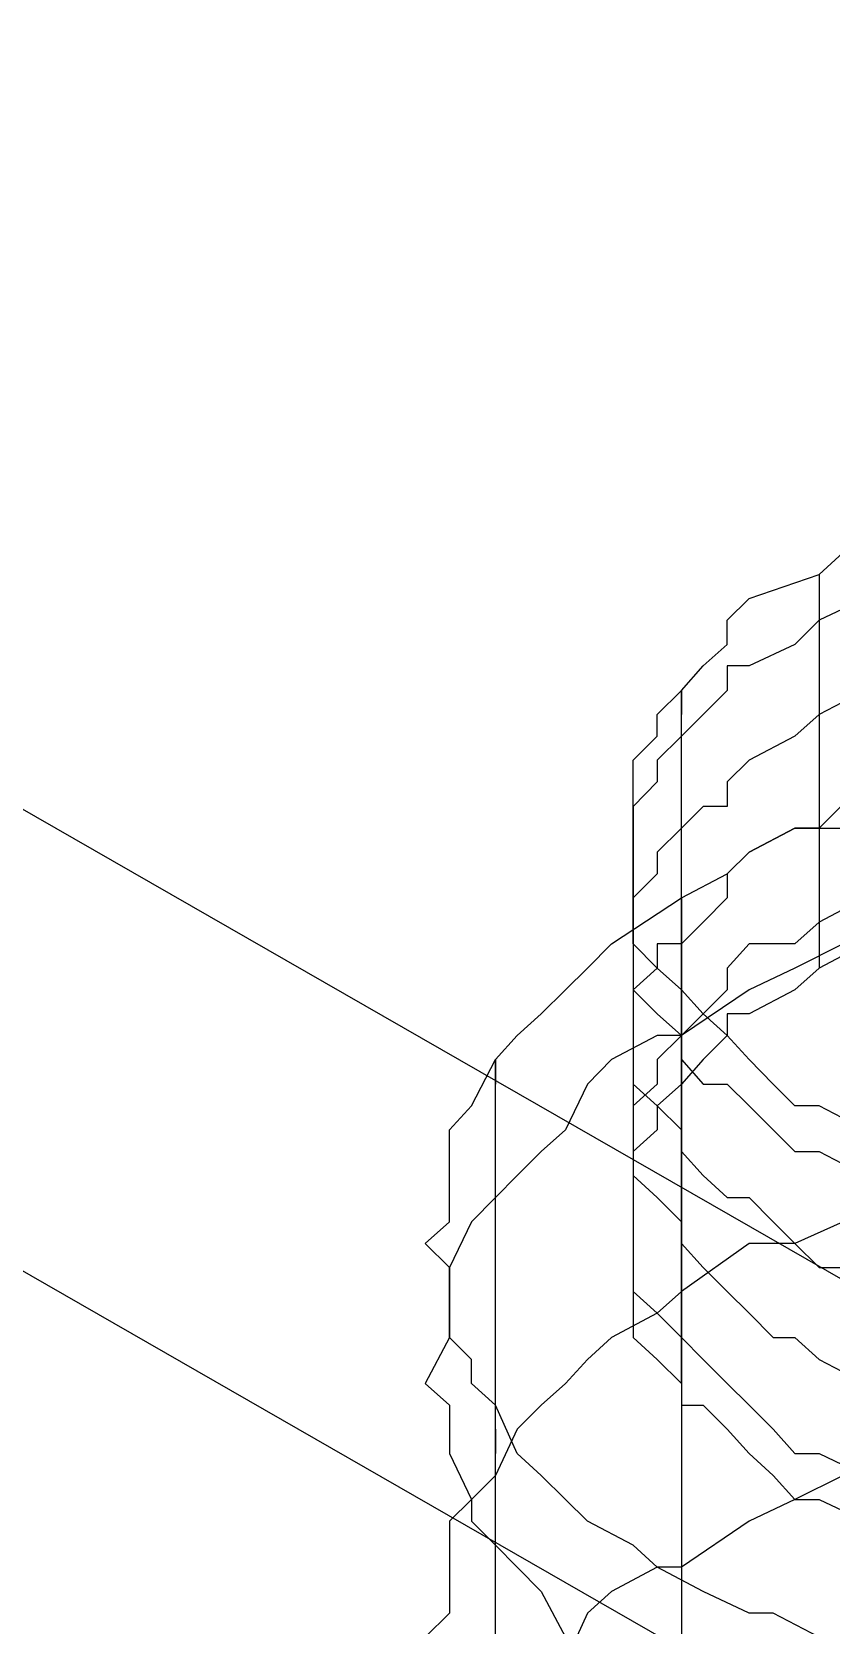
# Model space of a CAD drawing. Header units: millimetres. Extents: x 0 to 2112, y 8 to 1252.
# Drawn here: x 395.7 to 404.82, y 865.66 to 883.83 of the extents above; entities that cross this region are included whole.
import ezdxf

# ---------------------------------------------------------------- set-up
doc = ezdxf.new("R2010")
doc.units = ezdxf.units.MM
doc.layers.get('0').update_dxf_attribs({"linetype": 'CONTINUOUS'})

msp = doc.modelspace()

# ---------------------------------------------------------------- linework, layer by layer
at = {"color": 9}
for p, q in [((410.221, 866.567), (367.986, 890.813)), ((410.221, 866.567), (367.986, 890.813)), ((410.221, 861.303), (367.986, 885.55)), ((410.221, 861.303), (367.986, 885.55)), ((404.682, 877.641), (404.957, 877.891)), ((404.682, 877.641), (404.957, 877.891)), ((403.885, 877.365), (404.682, 877.641)), ((403.885, 877.365), (404.682, 877.641)), ((404.682, 877.641), (404.682, 873.15)), ((404.682, 877.641), (404.682, 873.15)), ((403.634, 877.118), (403.885, 877.365)), ((403.634, 877.118), (403.885, 877.365)), ((405.208, 877.365), (404.682, 877.118)), ((403.634, 876.843), (403.634, 877.118)), ((403.634, 876.843), (403.634, 877.118)), ((404.682, 877.118), (404.407, 876.843)), ((404.682, 877.118), (404.682, 876.843)), ((403.359, 876.596), (403.634, 876.843)), ((403.359, 876.596), (403.634, 876.843)), ((404.407, 876.843), (403.885, 876.596)), ((403.112, 876.318), (403.359, 876.596)), ((403.112, 876.318), (403.359, 876.596)), ((403.885, 876.596), (403.634, 876.596)), ((403.634, 876.596), (403.634, 876.318)), ((402.837, 876.042), (403.112, 876.318)), ((402.837, 876.042), (403.112, 876.318)), ((403.112, 871.827), (403.112, 876.318)), ((403.112, 876.318), (403.112, 876.042)), ((403.634, 876.318), (403.359, 876.042)), ((405.208, 876.318), (404.682, 876.042)), ((402.837, 875.796), (402.837, 876.042)), ((402.837, 875.796), (402.837, 876.042)), ((403.359, 876.042), (403.112, 875.796)), ((404.682, 876.042), (404.407, 875.796)), ((404.682, 876.042), (404.682, 875.796)), ((402.562, 875.52), (402.837, 875.796)), ((402.562, 875.52), (402.837, 875.796)), ((403.112, 875.796), (402.837, 875.52)), ((404.407, 875.796), (403.885, 875.52)), ((402.562, 875.273), (402.562, 875.52)), ((402.562, 875.273), (402.562, 875.52)), ((402.837, 875.52), (402.837, 875.273)), ((403.885, 875.52), (403.634, 875.273)), ((402.837, 875.273), (402.562, 874.995)), ((402.562, 874.995), (402.562, 875.273)), ((402.562, 874.995), (402.562, 875.273)), ((403.634, 875.273), (403.634, 874.995)), ((405.208, 875.273), (404.682, 874.748)), ((402.562, 874.995), (402.562, 874.748)), ((402.562, 874.748), (402.562, 874.995)), ((402.562, 874.748), (402.562, 874.995)), ((403.359, 874.995), (403.112, 874.748)), ((403.634, 874.995), (403.359, 874.995)), ((402.562, 874.748), (402.562, 874.473)), ((402.562, 874.473), (402.562, 874.748)), ((402.562, 874.473), (402.562, 874.748)), ((403.112, 874.748), (402.837, 874.473)), ((403.885, 874.473), (404.407, 874.748)), ((403.885, 874.473), (404.407, 874.748)), ((404.407, 874.748), (403.885, 874.473)), ((404.407, 874.748), (404.957, 874.748)), ((404.407, 874.748), (404.957, 874.748)), ((404.682, 874.748), (404.407, 874.748)), ((404.682, 874.748), (404.682, 874.473)), ((402.562, 874.473), (402.562, 874.226)), ((402.562, 874.226), (402.562, 874.473)), ((402.562, 874.226), (402.562, 874.473)), ((402.837, 874.473), (402.837, 874.226)), ((403.634, 874.226), (403.885, 874.473)), ((403.634, 874.226), (403.885, 874.473)), ((403.885, 874.473), (403.634, 874.226)), ((402.837, 874.226), (402.562, 873.951)), ((402.562, 874.226), (402.562, 873.951)), ((402.562, 873.951), (402.562, 874.226)), ((402.562, 873.951), (402.562, 874.226)), ((403.112, 873.951), (403.634, 874.226)), ((403.112, 873.951), (403.634, 874.226)), ((403.634, 874.226), (403.634, 873.951)), ((402.315, 873.428), (403.112, 873.951)), ((402.315, 873.428), (403.112, 873.951)), ((402.562, 873.951), (402.562, 873.675)), ((402.562, 873.951), (402.562, 873.675)), ((402.562, 873.675), (402.562, 873.951)), ((402.562, 873.675), (402.562, 873.951)), ((403.112, 873.951), (403.112, 861.826)), ((403.112, 873.951), (403.112, 861.826)), ((403.634, 873.951), (403.359, 873.675)), ((405.208, 873.951), (404.682, 873.675)), ((402.562, 873.675), (402.562, 873.428)), ((402.562, 873.675), (402.562, 873.428)), ((402.562, 873.428), (402.562, 873.675)), ((402.562, 873.428), (402.562, 873.675)), ((403.359, 873.675), (403.112, 873.428)), ((404.682, 873.675), (404.407, 873.428)), ((404.682, 873.675), (404.682, 873.428)), ((402.04, 873.15), (402.315, 873.428)), ((402.04, 873.15), (402.315, 873.428)), ((402.562, 873.428), (402.562, 873.15)), ((402.562, 873.428), (402.562, 873.15)), ((402.837, 873.15), (402.562, 873.428)), ((402.837, 873.15), (402.562, 873.428)), ((403.112, 873.428), (402.837, 873.428)), ((402.837, 873.428), (402.837, 873.15)), ((403.885, 873.428), (403.634, 873.15)), ((404.407, 873.428), (403.885, 873.428)), ((404.957, 873.428), (404.407, 873.15)), ((405.208, 873.428), (404.682, 873.15)), ((405.208, 873.428), (404.682, 873.15)), ((401.789, 872.903), (402.04, 873.15)), ((401.789, 872.903), (402.04, 873.15)), ((402.837, 873.15), (402.562, 872.903)), ((402.562, 873.15), (402.562, 872.903)), ((402.562, 873.15), (402.562, 872.903)), ((403.112, 872.903), (402.837, 873.15)), ((403.112, 872.903), (402.837, 873.15)), ((403.634, 873.15), (403.634, 872.903)), ((404.407, 873.15), (403.885, 872.903)), ((404.682, 873.15), (404.407, 872.903)), ((404.682, 873.15), (404.407, 872.903)), ((401.514, 872.628), (401.789, 872.903)), ((401.514, 872.628), (401.789, 872.903)), ((402.562, 872.903), (402.562, 872.628)), ((402.562, 872.903), (402.562, 872.628)), ((402.562, 872.903), (402.837, 872.628)), ((403.885, 872.903), (403.112, 872.381)), ((403.112, 868.412), (403.112, 872.903)), ((403.112, 872.903), (403.112, 872.628)), ((403.359, 872.628), (403.112, 872.903)), ((403.112, 872.903), (403.112, 872.903)), ((403.359, 872.628), (403.112, 872.903)), ((403.112, 872.903), (403.112, 872.903)), ((403.634, 872.903), (403.359, 872.628)), ((404.407, 872.903), (403.885, 872.628)), ((404.407, 872.903), (403.885, 872.628)), ((401.239, 872.381), (401.514, 872.628)), ((401.239, 872.381), (401.514, 872.628)), ((402.562, 872.628), (402.562, 872.381)), ((402.562, 872.628), (402.562, 872.381)), ((402.837, 872.628), (403.112, 872.381)), ((403.359, 872.628), (403.112, 872.381)), ((403.634, 872.381), (403.359, 872.628)), ((403.634, 872.381), (403.359, 872.628)), ((403.885, 872.628), (403.634, 872.628)), ((403.634, 872.628), (403.634, 872.381)), ((403.885, 872.628), (403.634, 872.628)), ((403.634, 872.628), (403.634, 872.381)), ((400.992, 872.106), (401.239, 872.381)), ((400.992, 872.106), (401.239, 872.381)), ((402.837, 872.381), (402.315, 872.106)), ((402.562, 872.381), (402.562, 872.106)), ((402.562, 872.381), (402.562, 872.106)), ((403.112, 872.381), (402.837, 872.381)), ((403.112, 872.381), (402.837, 872.106)), ((403.112, 872.381), (403.112, 872.106)), ((403.112, 872.381), (403.112, 872.106)), ((403.634, 872.381), (403.359, 872.106)), ((403.634, 872.381), (403.359, 872.106)), ((403.885, 872.106), (403.634, 872.381)), ((403.885, 872.106), (403.634, 872.381)), ((400.717, 871.58), (400.992, 872.106)), ((400.717, 871.58), (400.992, 872.106)), ((400.992, 859.98), (400.992, 872.106)), ((400.992, 872.106), (400.992, 871.827)), ((402.315, 872.106), (402.04, 871.827)), ((402.562, 872.106), (402.562, 871.827)), ((402.562, 872.106), (402.562, 871.827)), ((402.837, 872.106), (402.837, 871.827)), ((403.359, 872.106), (403.112, 871.827)), ((403.112, 872.106), (403.359, 871.827)), ((403.359, 872.106), (403.112, 871.827)), ((404.16, 871.827), (403.885, 872.106)), ((404.16, 871.827), (403.885, 872.106)), ((402.04, 871.827), (401.789, 871.305)), ((402.837, 871.827), (402.562, 871.58)), ((402.562, 871.827), (402.562, 871.58)), ((402.562, 871.827), (402.837, 871.58)), ((403.112, 871.827), (402.837, 871.58)), ((403.112, 871.827), (402.837, 871.58)), ((403.359, 871.827), (403.634, 871.827)), ((403.634, 871.827), (403.885, 871.58)), ((404.407, 871.58), (404.16, 871.827)), ((404.407, 871.58), (404.16, 871.827)), ((400.466, 871.305), (400.717, 871.58)), ((400.466, 871.305), (400.717, 871.58)), ((402.562, 871.58), (402.562, 871.305)), ((402.562, 871.58), (402.562, 871.305)), ((402.837, 871.58), (402.837, 871.305)), ((402.837, 871.58), (403.112, 871.305)), ((402.837, 871.58), (402.837, 871.305)), ((403.885, 871.58), (404.16, 871.305)), ((404.682, 871.58), (404.407, 871.58)), ((404.682, 871.58), (404.407, 871.58)), ((405.208, 871.305), (404.682, 871.58)), ((405.208, 871.305), (404.682, 871.58)), ((400.466, 871.058), (400.466, 871.305)), ((400.466, 871.058), (400.466, 871.305)), ((401.789, 871.305), (401.514, 871.058)), ((402.837, 871.305), (402.562, 871.058)), ((402.562, 871.305), (402.562, 871.058)), ((402.562, 871.305), (402.562, 871.058)), ((402.837, 871.305), (402.562, 871.058)), ((403.112, 871.305), (403.112, 871.058)), ((404.16, 871.305), (404.407, 871.058)), ((400.466, 870.783), (400.466, 871.058)), ((400.466, 870.783), (400.466, 871.058)), ((401.514, 871.058), (401.239, 870.783)), ((402.562, 871.058), (402.562, 870.783)), ((402.562, 871.058), (402.562, 870.783)), ((402.562, 871.058), (402.562, 870.783)), ((402.562, 871.058), (402.562, 870.783)), ((403.112, 871.058), (403.359, 870.783)), ((404.407, 871.058), (404.682, 871.058)), ((404.682, 871.058), (405.208, 870.783)), ((400.466, 870.257), (400.466, 870.783)), ((400.466, 870.257), (400.466, 870.783)), ((401.239, 870.783), (400.992, 870.532)), ((402.562, 870.783), (402.562, 870.532)), ((402.562, 870.783), (402.562, 870.532)), ((402.562, 870.783), (402.837, 870.532)), ((402.562, 870.783), (402.562, 870.532)), ((403.359, 870.783), (403.634, 870.532)), ((400.992, 870.532), (400.717, 870.257)), ((402.562, 870.532), (402.562, 870.257)), ((402.562, 870.532), (402.562, 870.257)), ((402.562, 870.532), (402.562, 870.257)), ((402.837, 870.532), (403.112, 870.257)), ((403.634, 870.532), (403.885, 870.532)), ((403.885, 870.532), (404.16, 870.257)), ((400.191, 870.01), (400.466, 870.257)), ((400.191, 870.01), (400.466, 870.257)), ((400.717, 870.257), (400.466, 869.735)), ((402.562, 870.257), (402.562, 870.01)), ((402.562, 870.257), (402.562, 870.01)), ((402.562, 870.257), (402.562, 870.01)), ((403.112, 870.257), (403.112, 870.01)), ((404.16, 870.257), (404.407, 870.01)), ((404.957, 870.257), (404.407, 870.01)), ((400.466, 869.735), (400.191, 870.01)), ((400.466, 869.735), (400.191, 870.01)), ((402.562, 870.01), (402.562, 869.735)), ((402.562, 870.01), (402.562, 869.735)), ((402.562, 870.01), (402.562, 869.735)), ((403.885, 870.01), (403.112, 869.46)), ((403.112, 870.01), (403.359, 869.735)), ((404.407, 870.01), (403.885, 870.01)), ((404.407, 870.01), (404.682, 869.735)), ((400.466, 869.735), (400.466, 869.46)), ((400.466, 869.46), (400.466, 869.735)), ((400.466, 869.46), (400.466, 869.735)), ((402.562, 869.735), (402.562, 869.46)), ((402.562, 869.735), (402.562, 869.46)), ((402.562, 869.735), (402.562, 869.46)), ((403.359, 869.735), (403.634, 869.46)), ((404.682, 869.735), (405.208, 869.735)), ((400.466, 869.46), (400.466, 869.213)), ((400.466, 868.937), (400.466, 869.46)), ((400.466, 868.937), (400.466, 869.46)), ((402.562, 869.46), (402.562, 869.213)), ((402.562, 869.46), (402.837, 869.213)), ((402.562, 869.46), (402.562, 869.213)), ((403.112, 869.46), (402.837, 869.213)), ((403.112, 869.46), (403.112, 869.213)), ((403.634, 869.46), (403.885, 869.213)), ((400.466, 869.213), (400.466, 868.937)), ((402.837, 869.213), (402.315, 868.937)), ((402.562, 869.213), (402.562, 868.937)), ((402.562, 869.213), (402.562, 868.937)), ((402.837, 869.213), (403.112, 868.937)), ((403.885, 869.213), (404.16, 868.937)), ((400.466, 868.937), (400.191, 868.412)), ((400.717, 868.687), (400.466, 868.937)), ((400.717, 868.687), (400.466, 868.937)), ((402.315, 868.937), (402.04, 868.687)), ((402.562, 868.937), (402.837, 868.687)), ((402.562, 868.937), (402.837, 868.687)), ((403.112, 868.937), (403.112, 868.937)), ((403.112, 868.937), (403.359, 868.687)), ((404.16, 868.937), (404.407, 868.937)), ((404.407, 868.937), (404.682, 868.687)), ((400.717, 868.412), (400.717, 868.687)), ((400.717, 868.412), (400.717, 868.687)), ((402.04, 868.687), (401.789, 868.412)), ((402.837, 868.687), (403.112, 868.412)), ((402.837, 868.687), (403.112, 868.412)), ((403.359, 868.687), (403.634, 868.412)), ((404.682, 868.687), (405.208, 868.412)), ((400.191, 868.412), (400.466, 868.165)), ((400.992, 868.165), (400.717, 868.412)), ((400.992, 868.165), (400.717, 868.412)), ((401.789, 868.412), (401.514, 868.165)), ((403.112, 868.412), (403.112, 868.165)), ((403.112, 868.412), (403.112, 868.165)), ((403.634, 868.412), (403.885, 868.165)), ((400.466, 868.165), (400.466, 867.89)), ((401.239, 867.615), (400.992, 868.165)), ((401.239, 867.615), (400.992, 868.165)), ((401.514, 868.165), (401.239, 867.89)), ((403.112, 868.165), (403.359, 868.165)), ((403.112, 868.165), (403.359, 868.165)), ((403.359, 868.165), (403.634, 867.89)), ((403.359, 868.165), (403.634, 867.89)), ((403.885, 868.165), (404.16, 867.89)), ((400.466, 867.89), (400.466, 867.615)), ((400.992, 855.765), (400.992, 867.89)), ((400.992, 867.89), (400.992, 867.615)), ((401.239, 867.89), (400.992, 867.364)), ((403.634, 867.89), (403.885, 867.615)), ((403.634, 867.89), (403.885, 867.615)), ((404.16, 867.89), (404.407, 867.615)), ((400.466, 867.615), (400.717, 867.089)), ((401.514, 867.364), (401.239, 867.615)), ((401.514, 867.364), (401.239, 867.615)), ((403.885, 867.615), (404.16, 867.364)), ((403.885, 867.615), (404.16, 867.364)), ((404.407, 867.615), (404.682, 867.615)), ((404.682, 867.615), (405.208, 867.364)), ((400.992, 867.364), (400.717, 867.089)), ((401.789, 867.089), (401.514, 867.364)), ((401.789, 867.089), (401.514, 867.364)), ((404.16, 867.364), (404.407, 867.089)), ((404.16, 867.364), (404.407, 867.089)), ((404.957, 867.364), (404.407, 867.089)), ((400.717, 867.089), (400.466, 866.842)), ((400.717, 867.089), (400.717, 866.842)), ((402.04, 866.842), (401.789, 867.089)), ((402.04, 866.842), (401.789, 867.089)), ((404.407, 867.089), (403.885, 866.842)), ((404.407, 867.089), (404.682, 867.089)), ((404.407, 867.089), (404.682, 867.089)), ((404.682, 867.089), (405.208, 866.842)), ((404.682, 867.089), (405.208, 866.842)), ((400.466, 866.842), (400.466, 866.567)), ((400.717, 866.842), (400.992, 866.567)), ((402.562, 866.567), (402.04, 866.842)), ((402.562, 866.567), (402.04, 866.842)), ((403.885, 866.842), (403.112, 866.316)), ((400.466, 866.567), (400.466, 866.041)), ((400.992, 866.567), (401.239, 866.316)), ((402.837, 866.316), (402.562, 866.567)), ((402.837, 866.316), (402.562, 866.567)), ((401.239, 866.316), (401.514, 866.041)), ((402.837, 866.316), (402.315, 866.041)), ((403.112, 866.316), (402.837, 866.316)), ((403.359, 866.041), (402.837, 866.316)), ((403.359, 866.041), (402.837, 866.316)), ((403.112, 866.316), (403.112, 866.041)), ((400.466, 866.041), (400.466, 865.794)), ((401.514, 866.041), (401.789, 865.519)), ((402.315, 866.041), (402.04, 865.794)), ((403.885, 865.794), (403.359, 866.041)), ((403.885, 865.794), (403.359, 866.041)), ((400.466, 865.794), (400.191, 865.519)), ((402.04, 865.794), (401.789, 865.244)), ((404.16, 865.794), (403.885, 865.794)), ((404.16, 865.794), (403.885, 865.794)), ((404.682, 865.519), (404.16, 865.794)), ((404.682, 865.519), (404.16, 865.794))]:
    msp.add_line(p, q, dxfattribs=at)

doc.saveas('drawing.dxf')
